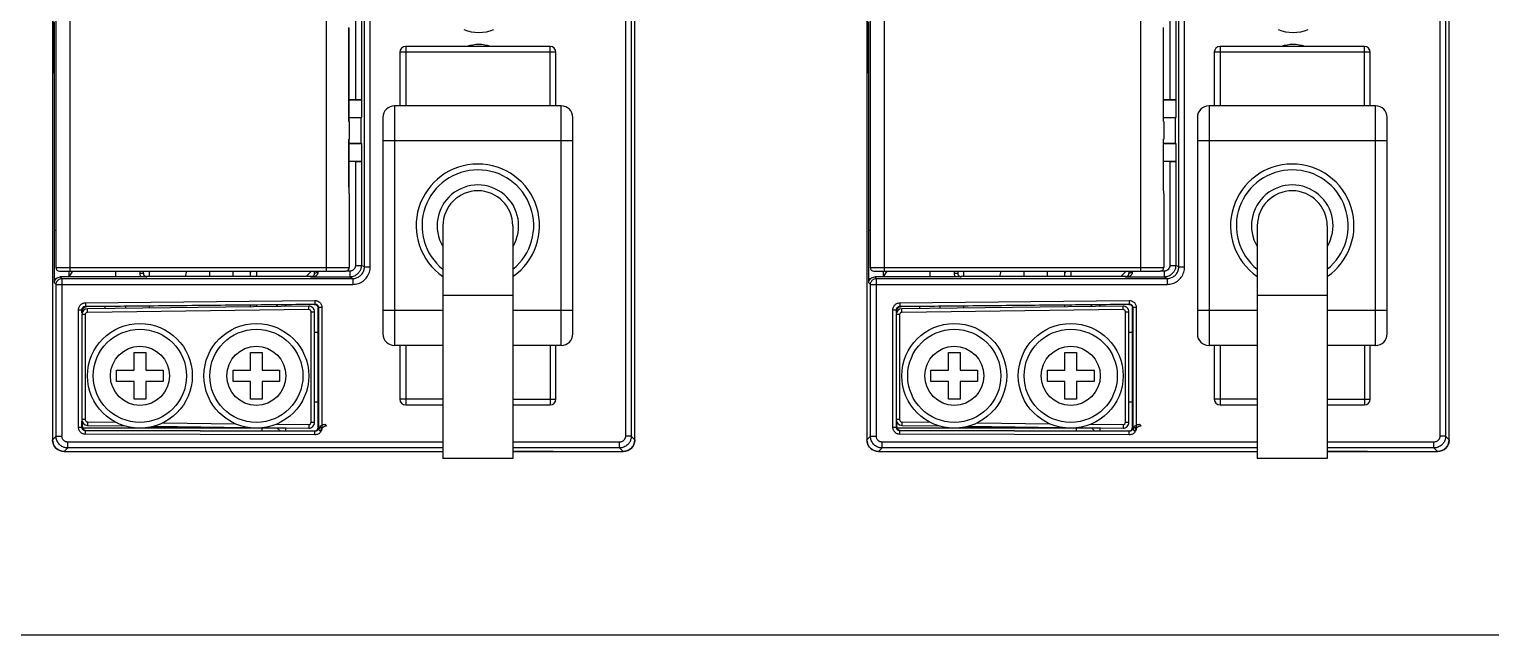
# Model space of a CAD drawing. Header units: millimetres. Extents: x -300 to 54435, y -106 to 60527.
# Drawn here: x 3595.4 to 3720.9, y 1550.3 to 1602.3 of the extents above; entities that cross this region are included whole.
import ezdxf

# ---------------------------------------------------------------- set-up
doc = ezdxf.new("R2010")
doc.units = ezdxf.units.MM

msp = doc.modelspace()

# ---------------------------------------------------------------- linework, layer by layer
at = {"color": 7, "linetype": 'Continuous'}
for p, q in [((3597.411, 1725.922), (3597.411, 1567.027)), ((3647.411, 1567.027), (3647.411, 1725.922)), ((3667.348, 1725.922), (3667.348, 1567.027)), ((3717.348, 1567.027), (3717.348, 1725.922)), ((3646.605, 1692.787), (3646.605, 1567.332)), ((3647.105, 1692.304), (3647.105, 1567.332)), ((3716.543, 1692.787), (3716.543, 1567.332)), ((3717.043, 1692.304), (3717.043, 1567.332)), ((3598.896, 1674.527), (3598.896, 1581.527)), ((3620.896, 1674.527), (3620.896, 1581.527)), ((3668.833, 1674.527), (3668.833, 1581.527)), ((3690.833, 1674.527), (3690.833, 1581.527)), ((3597.696, 1674.227), (3597.696, 1581.827)), ((3624.191, 1581.887), (3624.191, 1674.167)), ((3624.691, 1581.887), (3624.691, 1674.167)), ((3667.633, 1674.227), (3667.633, 1581.827)), ((3694.128, 1581.887), (3694.128, 1674.167)), ((3694.628, 1581.887), (3694.628, 1674.167)), ((3623.428, 1616.027), (3623.428, 1596.239)), ((3623.928, 1616.027), (3623.928, 1596.231)), ((3693.365, 1616.027), (3693.365, 1596.239)), ((3693.865, 1616.027), (3693.865, 1596.231)), ((3597.449, 1598.527), (3597.449, 1607.527)), ((3667.387, 1598.527), (3667.387, 1607.527)), ((3597.575, 1585.027), (3597.575, 1602.941)), ((3667.512, 1585.027), (3667.512, 1602.941)), ((3622.865, 1594.377), (3622.865, 1602.448)), ((3622.869, 1594.377), (3622.869, 1602.436)), ((3692.802, 1594.377), (3692.802, 1602.448)), ((3692.807, 1594.377), (3692.807, 1602.436)), ((3640.636, 1600.327), (3627.236, 1600.327)), ((3627.236, 1600.327), (3627.236, 1595.727)), ((3640.136, 1600.827), (3627.736, 1600.827)), ((3627.736, 1600.827), (3627.736, 1595.727)), ((3640.136, 1595.727), (3640.136, 1600.827)), ((3640.636, 1595.727), (3640.636, 1600.327)), ((3710.573, 1600.327), (3697.173, 1600.327)), ((3697.173, 1600.327), (3697.173, 1595.727)), ((3710.073, 1600.827), (3697.673, 1600.827)), ((3697.673, 1600.827), (3697.673, 1595.727)), ((3710.073, 1595.727), (3710.073, 1600.827)), ((3710.573, 1595.727), (3710.573, 1600.327)), ((3597.411, 1598.527), (3597.449, 1598.527)), ((3667.348, 1598.527), (3667.387, 1598.527)), ((3623.428, 1596.239), (3622.869, 1596.239)), ((3623.967, 1596.212), (3622.869, 1596.212)), ((3623.928, 1596.231), (3623.967, 1596.212)), ((3623.967, 1594.717), (3623.967, 1596.212)), ((3641.086, 1595.727), (3626.786, 1595.727)), ((3626.786, 1595.727), (3626.786, 1575.127)), ((3641.086, 1575.127), (3641.086, 1595.727)), ((3693.365, 1596.239), (3692.807, 1596.239)), ((3693.904, 1596.212), (3692.807, 1596.212)), ((3693.865, 1596.231), (3693.904, 1596.212)), ((3693.904, 1594.717), (3693.904, 1596.212)), ((3696.723, 1595.727), (3696.723, 1575.127)), ((3711.023, 1595.727), (3696.723, 1595.727)), ((3711.023, 1575.127), (3711.023, 1595.727)), ((3622.865, 1594.377), (3622.896, 1594.377)), ((3622.869, 1594.717), (3623.967, 1594.717)), ((3623.911, 1594.689), (3622.869, 1594.689)), ((3622.896, 1594.377), (3622.896, 1592.877)), ((3623.911, 1594.689), (3623.967, 1594.717)), ((3623.911, 1592.489), (3623.911, 1594.689)), ((3625.786, 1594.727), (3625.786, 1576.127)), ((3642.086, 1576.127), (3642.086, 1594.727)), ((3692.802, 1594.377), (3692.833, 1594.377)), ((3692.807, 1594.717), (3693.904, 1594.717)), ((3693.848, 1594.689), (3692.807, 1594.689)), ((3692.833, 1594.377), (3692.833, 1592.877)), ((3693.848, 1594.689), (3693.904, 1594.717)), ((3693.848, 1592.489), (3693.848, 1594.689)), ((3695.723, 1594.727), (3695.723, 1576.127)), ((3712.023, 1576.127), (3712.023, 1594.727)), ((3622.865, 1592.877), (3622.896, 1592.877)), ((3622.865, 1588.806), (3622.865, 1592.877)), ((3622.869, 1588.818), (3622.869, 1592.877)), ((3692.802, 1592.877), (3692.833, 1592.877)), ((3692.802, 1588.806), (3692.802, 1592.877)), ((3692.807, 1588.818), (3692.807, 1592.877)), ((3623.911, 1592.489), (3622.869, 1592.489)), ((3623.967, 1592.462), (3622.869, 1592.462)), ((3623.911, 1592.489), (3623.967, 1592.462)), ((3623.967, 1590.967), (3623.967, 1592.462)), ((3642.086, 1592.727), (3625.786, 1592.727)), ((3693.848, 1592.489), (3692.807, 1592.489)), ((3693.904, 1592.462), (3692.807, 1592.462)), ((3693.848, 1592.489), (3693.904, 1592.462)), ((3693.904, 1590.967), (3693.904, 1592.462)), ((3712.023, 1592.727), (3695.723, 1592.727)), ((3622.869, 1590.967), (3623.967, 1590.967)), ((3623.428, 1590.939), (3622.869, 1590.939)), ((3623.428, 1590.939), (3623.428, 1582.018)), ((3623.928, 1590.948), (3623.967, 1590.967)), ((3623.928, 1590.948), (3623.928, 1582.018)), ((3692.807, 1590.967), (3693.904, 1590.967)), ((3693.365, 1590.939), (3692.807, 1590.939)), ((3693.365, 1590.939), (3693.365, 1582.018)), ((3693.865, 1590.948), (3693.904, 1590.967)), ((3693.865, 1590.948), (3693.865, 1582.018)), ((3622.865, 1588.806), (3622.869, 1588.819)), ((3622.896, 1588.206), (3622.896, 1581.827)), ((3692.802, 1588.806), (3692.807, 1588.819)), ((3692.833, 1588.206), (3692.833, 1581.827)), ((3630.936, 1585.427), (3630.936, 1565.427)), ((3636.936, 1585.427), (3636.936, 1565.427)), ((3700.873, 1585.427), (3700.873, 1565.427)), ((3706.873, 1585.427), (3706.873, 1565.427)), ((3597.696, 1585.027), (3597.575, 1585.027)), ((3597.577, 1580.527), (3597.577, 1585.027)), ((3667.633, 1585.027), (3667.512, 1585.027)), ((3667.514, 1580.527), (3667.514, 1585.027)), ((3597.696, 1581.827), (3622.896, 1581.827)), ((3597.996, 1581.527), (3622.596, 1581.527)), ((3598.811, 1581.527), (3598.811, 1581.027)), ((3599.123, 1581.527), (3598.811, 1581.027)), ((3602.811, 1581.527), (3602.811, 1581.027)), ((3604.906, 1581.527), (3604.906, 1581.332)), ((3605.206, 1581.527), (3605.206, 1581.332)), ((3605.711, 1581.527), (3605.711, 1581.065)), ((3608.824, 1581.065), (3608.93, 1581.527)), ((3610.911, 1581.065), (3610.911, 1581.527)), ((3612.911, 1581.065), (3612.911, 1581.527)), ((3614.411, 1581.065), (3614.411, 1581.527)), ((3614.911, 1581.527), (3614.911, 1581.065)), ((3619.199, 1581.065), (3619.661, 1581.527)), ((3622.928, 1581.518), (3622.596, 1581.518)), ((3622.928, 1581.518), (3622.928, 1581.018)), ((3623.428, 1582.018), (3623.928, 1582.018)), ((3624.191, 1581.887), (3623.928, 1582.018)), ((3624.191, 1581.887), (3624.691, 1581.887)), ((3667.633, 1581.827), (3692.833, 1581.827)), ((3667.933, 1581.527), (3692.533, 1581.527)), ((3669.061, 1581.527), (3668.748, 1581.027)), ((3668.748, 1581.527), (3668.748, 1581.027)), ((3672.748, 1581.527), (3672.748, 1581.027)), ((3674.843, 1581.527), (3674.843, 1581.332)), ((3675.143, 1581.527), (3675.143, 1581.332)), ((3675.648, 1581.527), (3675.648, 1581.065)), ((3678.761, 1581.065), (3678.868, 1581.527)), ((3680.848, 1581.065), (3680.848, 1581.527)), ((3682.848, 1581.065), (3682.848, 1581.527)), ((3684.348, 1581.065), (3684.348, 1581.527)), ((3684.848, 1581.527), (3684.848, 1581.065)), ((3689.137, 1581.065), (3689.598, 1581.527)), ((3692.865, 1581.518), (3692.533, 1581.518)), ((3692.865, 1581.518), (3692.865, 1581.018)), ((3693.365, 1582.018), (3693.865, 1582.018)), ((3694.128, 1581.887), (3693.865, 1582.018)), ((3694.128, 1581.887), (3694.628, 1581.887)), ((3597.577, 1580.527), (3597.717, 1580.387)), ((3597.717, 1567.332), (3597.717, 1580.387)), ((3597.717, 1580.387), (3623.191, 1580.387)), ((3598.077, 1581.027), (3598.217, 1580.887)), ((3604.989, 1581.027), (3598.077, 1581.027)), ((3598.217, 1580.887), (3598.217, 1567.332)), ((3598.217, 1580.887), (3623.191, 1580.887)), ((3605.206, 1581.332), (3604.906, 1581.332)), ((3605.506, 1581.032), (3605.473, 1581.065)), ((3619.649, 1581.065), (3605.473, 1581.065)), ((3619.602, 1581.018), (3619.649, 1581.065)), ((3622.928, 1581.018), (3619.602, 1581.018)), ((3623.191, 1580.887), (3622.928, 1581.018)), ((3623.191, 1580.887), (3623.191, 1580.387)), ((3667.514, 1580.527), (3667.654, 1580.387)), ((3667.654, 1567.332), (3667.654, 1580.387)), ((3667.654, 1580.387), (3693.128, 1580.387)), ((3674.927, 1581.027), (3668.014, 1581.027)), ((3668.014, 1581.027), (3668.154, 1580.887)), ((3668.154, 1580.887), (3668.154, 1567.332)), ((3668.154, 1580.887), (3693.128, 1580.887)), ((3675.143, 1581.332), (3674.843, 1581.332)), ((3689.587, 1581.065), (3675.41, 1581.065)), ((3675.443, 1581.032), (3675.41, 1581.065)), ((3689.54, 1581.018), (3689.587, 1581.065)), ((3692.866, 1581.018), (3689.54, 1581.018)), ((3693.128, 1580.887), (3692.866, 1581.018)), ((3693.128, 1580.887), (3693.128, 1580.387)), ((3600.233, 1578.801), (3619.938, 1578.996)), ((3619.938, 1578.996), (3619.941, 1578.696)), ((3636.936, 1579.427), (3630.936, 1579.427)), ((3670.171, 1578.801), (3689.876, 1578.996)), ((3689.876, 1578.996), (3689.879, 1578.696)), ((3706.873, 1579.427), (3700.873, 1579.427)), ((3599.639, 1568.105), (3599.639, 1578.201)), ((3599.639, 1578.201), (3599.939, 1578.201)), ((3599.911, 1577.783), (3599.911, 1568.771)), ((3600.211, 1577.783), (3599.911, 1577.783)), ((3599.939, 1577.927), (3599.939, 1578.201)), ((3599.973, 1578.01), (3599.973, 1578.168)), ((3599.998, 1578.048), (3599.998, 1578.17)), ((3600.211, 1577.783), (3600.211, 1568.771)), ((3600.233, 1578.801), (3600.236, 1578.501)), ((3600.236, 1578.501), (3619.941, 1578.696)), ((3619.405, 1578.521), (3600.405, 1578.283)), ((3600.408, 1577.983), (3600.405, 1578.283)), ((3619.408, 1578.221), (3600.408, 1577.983)), ((3601.911, 1578.484), (3601.911, 1578.302)), ((3603.711, 1578.324), (3603.711, 1578.502)), ((3605.711, 1578.521), (3605.711, 1578.349)), ((3614.411, 1578.458), (3614.411, 1578.606)), ((3614.911, 1578.611), (3614.911, 1578.464)), ((3616.62, 1578.486), (3616.763, 1578.629)), ((3617.336, 1578.495), (3617.477, 1578.636)), ((3619.408, 1578.221), (3619.405, 1578.521)), ((3619.611, 1568.533), (3619.611, 1578.021)), ((3619.611, 1578.021), (3619.911, 1578.021)), ((3619.911, 1568.533), (3619.911, 1578.021)), ((3620.211, 1578.362), (3620.244, 1578.396)), ((3620.211, 1568.077), (3620.211, 1578.351)), ((3620.244, 1578.396), (3620.244, 1568.056)), ((3620.544, 1578.396), (3620.244, 1578.396)), ((3620.544, 1578.396), (3620.544, 1568.056)), ((3630.936, 1578.127), (3625.786, 1578.127)), ((3642.086, 1578.127), (3636.936, 1578.127)), ((3669.577, 1568.105), (3669.577, 1578.201)), ((3669.577, 1578.201), (3669.877, 1578.201)), ((3669.848, 1577.783), (3669.848, 1568.771)), ((3670.148, 1577.783), (3669.848, 1577.783)), ((3669.877, 1577.927), (3669.877, 1578.201)), ((3669.91, 1578.01), (3669.91, 1578.168)), ((3669.935, 1578.048), (3669.935, 1578.17)), ((3670.148, 1577.783), (3670.148, 1568.771)), ((3670.171, 1578.801), (3670.174, 1578.501)), ((3670.174, 1578.501), (3689.879, 1578.696)), ((3689.342, 1578.521), (3670.342, 1578.283)), ((3670.346, 1577.983), (3670.342, 1578.283)), ((3689.346, 1578.221), (3670.346, 1577.983)), ((3671.848, 1578.484), (3671.848, 1578.302)), ((3673.648, 1578.324), (3673.648, 1578.502)), ((3675.648, 1578.521), (3675.648, 1578.349)), ((3684.348, 1578.458), (3684.348, 1578.606)), ((3684.848, 1578.611), (3684.848, 1578.464)), ((3686.557, 1578.486), (3686.7, 1578.629)), ((3687.273, 1578.495), (3687.414, 1578.636)), ((3689.346, 1578.221), (3689.342, 1578.521)), ((3689.548, 1568.533), (3689.548, 1578.021)), ((3689.548, 1578.021), (3689.848, 1578.021)), ((3689.848, 1568.533), (3689.848, 1578.021)), ((3690.148, 1578.362), (3690.182, 1578.396)), ((3690.148, 1568.077), (3690.148, 1578.351)), ((3690.182, 1578.396), (3690.182, 1568.056)), ((3690.482, 1578.396), (3690.182, 1578.396)), ((3690.482, 1578.396), (3690.482, 1568.056)), ((3700.873, 1578.127), (3695.723, 1578.127)), ((3712.023, 1578.127), (3706.873, 1578.127)), ((3619.911, 1576.277), (3620.211, 1576.277)), ((3689.848, 1576.277), (3690.148, 1576.277)), ((3604.411, 1574.527), (3605.411, 1574.527)), ((3604.411, 1573.027), (3604.411, 1574.527)), ((3605.411, 1574.527), (3605.411, 1573.027)), ((3614.411, 1574.527), (3615.411, 1574.527)), ((3614.411, 1573.027), (3614.411, 1574.527)), ((3615.411, 1574.527), (3615.411, 1573.027)), ((3630.936, 1575.127), (3626.786, 1575.127)), ((3627.236, 1575.127), (3627.236, 1570.527)), ((3627.736, 1575.127), (3627.736, 1570.027)), ((3641.086, 1575.127), (3636.936, 1575.127)), ((3640.136, 1575.127), (3640.136, 1570.027)), ((3640.636, 1570.527), (3640.636, 1575.127)), ((3674.348, 1574.527), (3675.348, 1574.527)), ((3674.348, 1573.027), (3674.348, 1574.527)), ((3675.348, 1574.527), (3675.348, 1573.027)), ((3684.348, 1574.527), (3685.348, 1574.527)), ((3684.348, 1573.027), (3684.348, 1574.527)), ((3685.348, 1574.527), (3685.348, 1573.027)), ((3700.873, 1575.127), (3696.723, 1575.127)), ((3697.173, 1575.127), (3697.173, 1570.527)), ((3697.673, 1575.127), (3697.673, 1570.027)), ((3711.023, 1575.127), (3706.873, 1575.127)), ((3710.073, 1575.127), (3710.073, 1570.027)), ((3710.573, 1570.527), (3710.573, 1575.127)), ((3602.911, 1573.027), (3604.411, 1573.027)), ((3602.911, 1572.027), (3602.911, 1573.027)), ((3605.411, 1573.027), (3606.911, 1573.027)), ((3606.911, 1573.027), (3606.911, 1572.027)), ((3612.911, 1573.027), (3614.411, 1573.027)), ((3612.911, 1572.027), (3612.911, 1573.027)), ((3615.411, 1573.027), (3616.911, 1573.027)), ((3616.911, 1573.027), (3616.911, 1572.027)), ((3672.848, 1573.027), (3674.348, 1573.027)), ((3672.848, 1572.027), (3672.848, 1573.027)), ((3675.348, 1573.027), (3676.848, 1573.027)), ((3676.848, 1573.027), (3676.848, 1572.027)), ((3682.848, 1573.027), (3684.348, 1573.027)), ((3682.848, 1572.027), (3682.848, 1573.027)), ((3685.348, 1573.027), (3686.848, 1573.027)), ((3686.848, 1573.027), (3686.848, 1572.027)), ((3604.411, 1572.027), (3602.911, 1572.027)), ((3604.411, 1570.527), (3604.411, 1572.027)), ((3606.911, 1572.027), (3605.411, 1572.027)), ((3605.411, 1572.027), (3605.411, 1570.527)), ((3614.411, 1572.027), (3612.911, 1572.027)), ((3614.411, 1570.527), (3614.411, 1572.027)), ((3616.911, 1572.027), (3615.411, 1572.027)), ((3615.411, 1572.027), (3615.411, 1570.527)), ((3674.348, 1572.027), (3672.848, 1572.027)), ((3674.348, 1570.527), (3674.348, 1572.027)), ((3676.848, 1572.027), (3675.348, 1572.027)), ((3675.348, 1572.027), (3675.348, 1570.527)), ((3684.348, 1572.027), (3682.848, 1572.027)), ((3684.348, 1570.527), (3684.348, 1572.027)), ((3686.848, 1572.027), (3685.348, 1572.027)), ((3685.348, 1572.027), (3685.348, 1570.527)), ((3605.411, 1570.527), (3604.411, 1570.527)), ((3615.411, 1570.527), (3614.411, 1570.527)), ((3620.211, 1570.277), (3619.911, 1570.277)), ((3630.936, 1570.527), (3627.236, 1570.527)), ((3636.936, 1570.527), (3640.636, 1570.527)), ((3675.348, 1570.527), (3674.348, 1570.527)), ((3685.348, 1570.527), (3684.348, 1570.527)), ((3690.148, 1570.277), (3689.848, 1570.277)), ((3700.873, 1570.527), (3697.173, 1570.527)), ((3706.873, 1570.527), (3710.573, 1570.527)), ((3627.736, 1570.027), (3630.936, 1570.027)), ((3636.936, 1570.027), (3640.136, 1570.027)), ((3697.673, 1570.027), (3700.873, 1570.027)), ((3706.873, 1570.027), (3710.073, 1570.027)), ((3599.639, 1568.105), (3599.939, 1568.105)), ((3600.211, 1568.771), (3599.911, 1568.771)), ((3599.939, 1568.105), (3599.939, 1568.627)), ((3599.973, 1568.138), (3599.973, 1568.544)), ((3599.973, 1568.138), (3599.974, 1568.542)), ((3617.411, 1568.027), (3600.002, 1568.027)), ((3600.238, 1567.505), (3600.239, 1567.805)), ((3600.272, 1567.838), (3600.239, 1567.805)), ((3619.944, 1567.756), (3600.239, 1567.805)), ((3619.911, 1567.783), (3600.272, 1567.838)), ((3600.408, 1568.571), (3600.405, 1568.271)), ((3600.405, 1568.271), (3603.615, 1568.231)), ((3600.408, 1568.571), (3602.847, 1568.54)), ((3606.106, 1568.2), (3614.183, 1568.099)), ((3606.211, 1568.198), (3606.211, 1568.127)), ((3606.211, 1568.127), (3611.411, 1568.127)), ((3606.871, 1568.49), (3613.113, 1568.412)), ((3607.032, 1568.027), (3607.142, 1568.127)), ((3610.379, 1568.146), (3610.379, 1568.027)), ((3610.411, 1568.146), (3610.411, 1568.027)), ((3613.824, 1568.103), (3613.851, 1568.073)), ((3615.411, 1567.796), (3615.411, 1568.027)), ((3615.527, 1568.082), (3619.405, 1568.033)), ((3616.618, 1568.368), (3619.408, 1568.333)), ((3616.947, 1567.791), (3616.711, 1568.027)), ((3617.118, 1568.027), (3617.118, 1568.062)), ((3617.411, 1568.058), (3617.411, 1567.79)), ((3619.408, 1568.333), (3619.405, 1568.033)), ((3619.611, 1568.533), (3619.911, 1568.533)), ((3619.944, 1567.756), (3619.91, 1567.789)), ((3619.943, 1567.456), (3619.944, 1567.756)), ((3620.244, 1568.056), (3620.211, 1568.089)), ((3620.544, 1568.056), (3620.244, 1568.056)), ((3620.307, 1567.868), (3620.448, 1567.727)), ((3620.948, 1568.227), (3620.816, 1568.36)), ((3669.577, 1568.105), (3669.877, 1568.105)), ((3670.148, 1568.771), (3669.848, 1568.771)), ((3669.877, 1568.105), (3669.877, 1568.627)), ((3669.91, 1568.138), (3669.91, 1568.544)), ((3669.911, 1568.138), (3669.912, 1568.542)), ((3687.348, 1568.027), (3669.94, 1568.027)), ((3670.175, 1567.505), (3670.176, 1567.805)), ((3670.209, 1567.838), (3670.176, 1567.805)), ((3689.881, 1567.756), (3670.176, 1567.805)), ((3689.848, 1567.783), (3670.209, 1567.838)), ((3670.346, 1568.571), (3670.342, 1568.271)), ((3670.342, 1568.271), (3673.552, 1568.231)), ((3670.346, 1568.571), (3672.784, 1568.54)), ((3676.043, 1568.2), (3684.121, 1568.099)), ((3676.148, 1568.198), (3676.148, 1568.127)), ((3676.148, 1568.127), (3681.348, 1568.127)), ((3676.808, 1568.49), (3683.051, 1568.412)), ((3676.969, 1568.027), (3677.079, 1568.127)), ((3680.317, 1568.146), (3680.317, 1568.027)), ((3680.348, 1568.146), (3680.348, 1568.027)), ((3683.761, 1568.103), (3683.789, 1568.073)), ((3685.348, 1567.796), (3685.348, 1568.027)), ((3685.465, 1568.082), (3689.342, 1568.033)), ((3686.555, 1568.368), (3689.346, 1568.333)), ((3686.884, 1567.791), (3686.648, 1568.027)), ((3687.055, 1568.027), (3687.055, 1568.062)), ((3687.348, 1568.058), (3687.348, 1567.79)), ((3689.346, 1568.333), (3689.342, 1568.033)), ((3689.548, 1568.533), (3689.848, 1568.533)), ((3689.881, 1567.756), (3689.848, 1567.789)), ((3689.88, 1567.456), (3689.881, 1567.756)), ((3690.182, 1568.056), (3690.148, 1568.089)), ((3690.482, 1568.056), (3690.182, 1568.056)), ((3690.244, 1567.868), (3690.386, 1567.727)), ((3690.886, 1568.227), (3690.753, 1568.36)), ((3597.717, 1567.332), (3597.411, 1567.027)), ((3597.717, 1567.332), (3598.217, 1567.332)), ((3630.936, 1566.833), (3598.716, 1566.833)), ((3598.716, 1566.333), (3598.716, 1566.833)), ((3619.943, 1567.456), (3600.238, 1567.505)), ((3646.106, 1566.833), (3636.936, 1566.833)), ((3646.106, 1566.333), (3646.106, 1566.833)), ((3647.105, 1567.332), (3646.605, 1567.332)), ((3647.105, 1567.332), (3647.411, 1567.027)), ((3667.654, 1567.332), (3667.348, 1567.027)), ((3667.654, 1567.332), (3668.154, 1567.332)), ((3700.873, 1566.833), (3668.654, 1566.833)), ((3668.654, 1566.333), (3668.654, 1566.833)), ((3689.88, 1567.456), (3670.175, 1567.505)), ((3716.043, 1566.833), (3706.873, 1566.833)), ((3716.043, 1566.333), (3716.043, 1566.833)), ((3717.043, 1567.332), (3716.543, 1567.332)), ((3717.043, 1567.332), (3717.348, 1567.027)), ((3598.716, 1566.333), (3598.411, 1566.027)), ((3598.411, 1566.027), (3630.936, 1566.027)), ((3630.936, 1566.333), (3598.716, 1566.333)), ((3636.936, 1565.427), (3630.936, 1565.427)), ((3646.106, 1566.333), (3636.936, 1566.333)), ((3636.936, 1566.065), (3640.411, 1566.065)), ((3636.936, 1566.027), (3646.411, 1566.027)), ((3640.411, 1566.027), (3640.411, 1566.065)), ((3646.106, 1566.333), (3646.411, 1566.027)), ((3668.654, 1566.333), (3668.348, 1566.027)), ((3668.348, 1566.027), (3700.873, 1566.027)), ((3700.873, 1566.333), (3668.654, 1566.333)), ((3706.873, 1565.427), (3700.873, 1565.427)), ((3716.043, 1566.333), (3706.873, 1566.333)), ((3706.873, 1566.065), (3710.348, 1566.065)), ((3706.873, 1566.027), (3716.348, 1566.027)), ((3710.348, 1566.027), (3710.348, 1566.065)), ((3716.043, 1566.333), (3716.348, 1566.027))]:
    msp.add_line(p, q, dxfattribs=at)
msp.add_line((3443.502, 1550.274), (3877.738, 1550.274))
for centre, radius in [((3604.911, 1572.527), 4.5), ((3604.911, 1572.527), 4), ((3614.911, 1572.527), 4.5), ((3614.911, 1572.527), 4), ((3674.848, 1572.527), 4.5), ((3674.848, 1572.527), 4), ((3684.848, 1572.527), 4.5), ((3684.848, 1572.527), 4), ((3604.911, 1572.527), 2.537), ((3614.911, 1572.527), 2.537), ((3674.848, 1572.527), 2.537), ((3684.848, 1572.527), 2.537)]:
    msp.add_circle(centre, radius, dxfattribs=at)
for centre, radius, start, end in [((3634.011, 1605.352), 3.317, 247.10304, 292.90247), ((3703.948, 1605.352), 3.317, 247.10304, 292.90247), ((3627.736, 1600.327), 0.5, 90, 180), ((3634.011, 1597.677), 3.317, 72.26015, 107.76051), ((3640.136, 1600.327), 0.5, 0, 90), ((3697.673, 1600.327), 0.5, 90, 180), ((3703.948, 1597.677), 3.317, 72.26015, 107.76051), ((3710.073, 1600.327), 0.5, 0, 90), ((3626.786, 1594.727), 1, 90, 180), ((3641.086, 1594.727), 1, 0, 90), ((3696.723, 1594.727), 1, 90, 180), ((3711.023, 1594.727), 1, 0, 90), ((3633.936, 1585.427), 5.3, 304.6163, 235.37235), ((3703.873, 1585.427), 5.3, 304.6163, 235.37235), ((3633.936, 1585.427), 4.8, 308.77013, 231.25459), ((3703.873, 1585.427), 4.8, 308.77013, 231.25459), ((3633.936, 1585.427), 3.5, 329.56273, 210.43727), ((3633.936, 1585.427), 3, 0, 180), ((3703.873, 1585.427), 3.5, 329.56273, 210.43727), ((3703.873, 1585.427), 3, 0, 180), ((3597.996, 1581.827), 0.3, 180, 270), ((3622.596, 1581.827), 0.3, 270, 0), ((3667.933, 1581.827), 0.3, 180, 270), ((3692.533, 1581.827), 0.3, 270, 0), ((3600.411, 1577.783), 0.5, 90.71616, 180), ((3600.411, 1577.783), 0.2, 90.71616, 180), ((3619.411, 1578.021), 0.5, 0, 90.71616), ((3619.411, 1578.021), 0.2, 0, 90.71616), ((3670.348, 1577.783), 0.5, 90.71616, 180), ((3670.348, 1577.783), 0.2, 90.71616, 180), ((3689.348, 1578.021), 0.5, 0, 90.71616), ((3689.348, 1578.021), 0.2, 0, 90.71616), ((3626.786, 1576.127), 1, 180, 270), ((3641.086, 1576.127), 1, 270, 0), ((3696.723, 1576.127), 1, 180, 270), ((3711.023, 1576.127), 1, 270, 0), ((3627.736, 1570.527), 0.5, 180, 270), ((3640.136, 1570.527), 0.5, 270, 0), ((3697.673, 1570.527), 0.5, 180, 270), ((3710.073, 1570.527), 0.5, 270, 0), ((3600.411, 1568.771), 0.5, 180, 269.28384), ((3600.411, 1568.771), 0.2, 180, 269.28384), ((3606.211, 1568.627), 0.5, 246.36286, 270), ((3619.411, 1568.533), 0.5, 269.28384, 0), ((3619.411, 1568.533), 0.2, 269.28384, 0), ((3670.348, 1568.771), 0.5, 180, 269.28384), ((3670.348, 1568.771), 0.2, 180, 269.28384), ((3676.148, 1568.627), 0.5, 246.36286, 270), ((3689.348, 1568.533), 0.5, 269.28384, 0), ((3689.348, 1568.533), 0.2, 269.28384, 0), ((3598.411, 1567.027), 1, 180, 270), ((3646.411, 1567.027), 1, 270, 0), ((3668.348, 1567.027), 1, 180, 270), ((3716.348, 1567.027), 1, 270, 0)]:
    msp.add_arc(centre, radius, start, end, dxfattribs=at)
for points, start_tangent, end_tangent in [([(3623.928, 1596.231), (3623.885, 1596.234), (3623.775, 1596.237), (3623.616, 1596.239), (3623.428, 1596.239)], (-0.8944817, 0.4471046), (-1, 0)), ([(3693.865, 1596.231), (3693.822, 1596.234), (3693.713, 1596.237), (3693.553, 1596.239), (3693.365, 1596.239)], (-0.8944817, 0.4471046), (-1, 0)), ([(3623.428, 1590.939), (3623.616, 1590.94), (3623.775, 1590.942), (3623.885, 1590.945), (3623.928, 1590.948)], (1, 0), (0.8944817, 0.4471046)), ([(3693.365, 1590.939), (3693.553, 1590.94), (3693.713, 1590.942), (3693.822, 1590.945), (3693.865, 1590.948)], (1, 0), (0.8944817, 0.4471046)), ([(3622.896, 1588.206), (3622.888, 1588.518), (3622.865, 1588.806)], (-0.0000029, 1), (-0.1048733, 0.9944856)), ([(3622.87, 1588.807), (3622.869, 1588.82)], (-0.0854524, 0.9963423), (-0.0874217, 0.9961714)), ([(3622.896, 1588.206), (3622.894, 1588.367), (3622.881, 1588.668), (3622.87, 1588.807)], (0.0000387, 1), (-0.0854524, 0.9963423)), ([(3692.833, 1588.206), (3692.825, 1588.518), (3692.802, 1588.806)], (-0.0000029, 1), (-0.1048733, 0.9944856)), ([(3692.808, 1588.807), (3692.807, 1588.82)], (-0.0854524, 0.9963423), (-0.0874217, 0.9961714)), ([(3692.833, 1588.206), (3692.832, 1588.367), (3692.818, 1588.668), (3692.808, 1588.807)], (0.0000387, 1), (-0.0854524, 0.9963423)), ([(3614.411, 1581.277), (3614.451, 1581.474)], (0, 1), (0.3935544, 0.9193013)), ([(3619.916, 1581.428), (3619.916, 1581.518)], (0.0019762, 0.999998), (-0.0000047, 1)), ([(3620.216, 1581.402), (3620.216, 1581.462), (3620.216, 1581.518)], (0.0066835, 0.9999777), (0.0000004, 1)), ([(3623.428, 1582.018), (3623.424, 1581.953), (3623.412, 1581.891), (3623.391, 1581.829), (3623.361, 1581.768), (3623.319, 1581.707), (3623.265, 1581.649), (3623.197, 1581.597), (3623.115, 1581.555), (3623.024, 1581.528), (3622.928, 1581.518)], (-0.0000186, -1), (-1, 0.0000703)), ([(3623.928, 1582.018), (3623.919, 1581.889), (3623.895, 1581.764), (3623.854, 1581.641), (3623.793, 1581.517), (3623.71, 1581.396), (3623.602, 1581.28), (3623.465, 1581.175), (3623.302, 1581.091), (3623.12, 1581.037), (3622.928, 1581.018)], (-0.0003135, -1), (-1, -0.0002872)), ([(3623.191, 1580.887), (3623.5, 1580.936), (3623.779, 1581.078), (3624, 1581.299), (3624.142, 1581.577), (3624.191, 1581.887)], (0.9999999, -0.0003345), (-0.0002775, 1)), ([(3623.191, 1580.387), (3623.655, 1580.461), (3624.073, 1580.674), (3624.405, 1581.006), (3624.617, 1581.423), (3624.691, 1581.887)], (1, -0.0001157), (0.0000935, 1)), ([(3684.348, 1581.277), (3684.389, 1581.474)], (0, 1), (0.3935544, 0.9193013)), ([(3689.854, 1581.428), (3689.854, 1581.518)], (0.0019762, 0.999998), (-0.0000047, 1)), ([(3690.153, 1581.402), (3690.154, 1581.462), (3690.154, 1581.518)], (0.0066835, 0.9999777), (0.0000004, 1)), ([(3693.365, 1582.018), (3693.361, 1581.953), (3693.349, 1581.891), (3693.329, 1581.829), (3693.298, 1581.768), (3693.257, 1581.707), (3693.203, 1581.649), (3693.134, 1581.597), (3693.053, 1581.555), (3692.961, 1581.528), (3692.865, 1581.518)], (-0.0000186, -1), (-1, 0.0000703)), ([(3693.865, 1582.018), (3693.857, 1581.889), (3693.832, 1581.764), (3693.791, 1581.641), (3693.731, 1581.517), (3693.648, 1581.396), (3693.539, 1581.28), (3693.402, 1581.175), (3693.239, 1581.091), (3693.057, 1581.037), (3692.866, 1581.018)], (-0.0003135, -1), (-1, -0.0002872)), ([(3693.128, 1580.387), (3693.592, 1580.461), (3694.01, 1580.674), (3694.342, 1581.006), (3694.554, 1581.423), (3694.628, 1581.887)], (1, -0.0001157), (0.0000935, 1)), ([(3693.128, 1580.887), (3693.438, 1580.936), (3693.716, 1581.078), (3693.937, 1581.299), (3694.079, 1581.577), (3694.128, 1581.887)], (0.9999999, -0.0003345), (-0.0002775, 1)), ([(3597.577, 1580.527), (3597.615, 1580.718), (3597.723, 1580.881), (3597.885, 1580.989), (3598.077, 1581.027)], (0, 1), (1, 0)), ([(3597.717, 1580.387), (3597.726, 1580.485), (3597.759, 1580.59), (3597.822, 1580.694), (3597.918, 1580.788), (3598.05, 1580.859), (3598.217, 1580.887)], (0.0003046, 1), (1, 0.0003046)), ([(3604.906, 1581.332), (3604.91, 1581.264), (3604.923, 1581.189), (3604.949, 1581.11)], (0.0000101, -1), (0.371418, -0.9284658)), ([(3604.949, 1581.11), (3604.989, 1581.027)], (0.371418, -0.9284658), (0.5089078, -0.8608211)), ([(3605.171, 1581.028), (3604.989, 1581.027)], (-0.9999728, -0.0073716), (-1, 0.0000003)), ([(3605.506, 1581.032), (3605.344, 1581.03), (3605.171, 1581.028)], (-0.9998474, -0.017468), (-0.9999728, -0.0073716)), ([(3605.206, 1581.332), (3605.208, 1581.296), (3605.216, 1581.256), (3605.23, 1581.214)], (0.0003111, -1), (0.3949433, -0.9187055)), ([(3605.23, 1581.214), (3605.253, 1581.17), (3605.287, 1581.127), (3605.293, 1581.12)], (0.3949433, -0.9187055), (0.706504, -0.707709)), ([(3605.26, 1581.153), (3605.323, 1581.106)], (0.7071068, -0.7071068), (0.867064, -0.4981968)), ([(3605.293, 1581.12), (3605.33, 1581.089), (3605.383, 1581.058), (3605.443, 1581.039), (3605.506, 1581.032)], (0.706504, -0.707709), (1, -0.0002622)), ([(3605.323, 1581.106), (3605.473, 1581.065)], (0.867064, -0.4981968), (1, 0)), ([(3619.602, 1581.018), (3619.707, 1581.025), (3619.799, 1581.041), (3619.88, 1581.062), (3619.95, 1581.089), (3620.011, 1581.119), (3620.063, 1581.152), (3620.107, 1581.187), (3620.143, 1581.224)], (0.9999233, 0.0123824), (0.6543562, 0.7561865)), ([(3619.649, 1581.065), (3619.799, 1581.106), (3619.82, 1581.119)], (1, 0), (0.8219276, 0.569592)), ([(3619.823, 1581.115), (3619.837, 1581.13), (3619.86, 1581.159), (3619.878, 1581.188)], (0.7066914, 0.7075219), (0.4797745, 0.8773918)), ([(3619.878, 1581.188), (3619.893, 1581.219), (3619.904, 1581.252), (3619.912, 1581.289)], (0.4797745, 0.8773918), (0.152666, 0.9882778)), ([(3619.912, 1581.289), (3619.916, 1581.332)], (0.152666, 0.9882778), (0.0086662, 0.9999624)), ([(3619.916, 1581.332), (3619.954, 1581.367), (3620.064, 1581.393)], (-0.0726916, 0.9973545), (0.9937509, 0.1116207)), ([(3619.916, 1581.332), (3619.916, 1581.428)], (0.004175, 0.9999913), (0.0019762, 0.999998)), ([(3620.064, 1581.393), (3620.216, 1581.402)], (0.9937509, 0.1116207), (0.9999922, -0.0039524)), ([(3620.143, 1581.224), (3620.171, 1581.261)], (0.6543562, 0.7561865), (0.5463375, 0.8375651)), ([(3620.171, 1581.261), (3620.193, 1581.302), (3620.209, 1581.348), (3620.216, 1581.402)], (0.5463375, 0.8375651), (0.0067909, 0.9999769)), ([(3667.514, 1580.527), (3667.552, 1580.718), (3667.661, 1580.881), (3667.823, 1580.989), (3668.014, 1581.027)], (0, 1), (1, 0)), ([(3667.654, 1580.387), (3667.664, 1580.485), (3667.697, 1580.59), (3667.759, 1580.694), (3667.855, 1580.788), (3667.988, 1580.859), (3668.154, 1580.887)], (0.0003046, 1), (1, 0.0003046)), ([(3674.843, 1581.332), (3674.847, 1581.264), (3674.86, 1581.189), (3674.886, 1581.11)], (0.0000101, -1), (0.371418, -0.9284658)), ([(3674.886, 1581.11), (3674.927, 1581.027)], (0.371418, -0.9284658), (0.5089078, -0.8608211)), ([(3675.109, 1581.028), (3674.927, 1581.027)], (-0.9999728, -0.0073716), (-1, 0.0000003)), ([(3675.443, 1581.032), (3675.281, 1581.03), (3675.109, 1581.028)], (-0.9998474, -0.017468), (-0.9999728, -0.0073716)), ([(3675.143, 1581.332), (3675.145, 1581.296), (3675.153, 1581.256), (3675.167, 1581.214)], (0.0003111, -1), (0.3949433, -0.9187055)), ([(3675.167, 1581.214), (3675.191, 1581.17), (3675.224, 1581.127), (3675.231, 1581.12)], (0.3949433, -0.9187055), (0.706504, -0.707709)), ([(3675.198, 1581.153), (3675.26, 1581.106)], (0.7071068, -0.7071068), (0.867064, -0.4981968)), ([(3675.231, 1581.12), (3675.268, 1581.089), (3675.321, 1581.058), (3675.38, 1581.039), (3675.443, 1581.032)], (0.706504, -0.707709), (1, -0.0002622)), ([(3675.26, 1581.106), (3675.41, 1581.065)], (0.867064, -0.4981968), (1, 0)), ([(3689.54, 1581.018), (3689.644, 1581.025), (3689.736, 1581.041), (3689.817, 1581.062), (3689.887, 1581.089), (3689.948, 1581.119), (3690, 1581.152), (3690.044, 1581.187), (3690.08, 1581.224)], (0.9999233, 0.0123824), (0.6543562, 0.7561865)), ([(3689.587, 1581.065), (3689.737, 1581.106), (3689.758, 1581.119)], (1, 0), (0.8219276, 0.569592)), ([(3689.761, 1581.115), (3689.775, 1581.13), (3689.797, 1581.159), (3689.815, 1581.188)], (0.7066914, 0.7075219), (0.4797745, 0.8773918)), ([(3689.815, 1581.188), (3689.83, 1581.219), (3689.842, 1581.252), (3689.85, 1581.289)], (0.4797745, 0.8773918), (0.152666, 0.9882778)), ([(3689.85, 1581.289), (3689.853, 1581.332)], (0.152666, 0.9882778), (0.0086662, 0.9999624)), ([(3689.853, 1581.332), (3689.892, 1581.367), (3690.002, 1581.393)], (-0.0726916, 0.9973545), (0.9937509, 0.1116207)), ([(3689.853, 1581.332), (3689.854, 1581.428)], (0.004175, 0.9999913), (0.0019762, 0.999998)), ([(3690.002, 1581.393), (3690.153, 1581.402)], (0.9937509, 0.1116207), (0.9999922, -0.0039524)), ([(3690.08, 1581.224), (3690.108, 1581.261)], (0.6543562, 0.7561865), (0.5463375, 0.8375651)), ([(3690.108, 1581.261), (3690.131, 1581.302), (3690.147, 1581.348), (3690.153, 1581.402)], (0.5463375, 0.8375651), (0.0067909, 0.9999769)), ([(3619.938, 1578.996), (3620.029, 1578.99), (3620.126, 1578.967), (3620.228, 1578.924), (3620.327, 1578.858), (3620.416, 1578.767), (3620.485, 1578.656), (3620.529, 1578.53), (3620.544, 1578.396)], (0.9999513, 0.009868), (0.000075, -1)), ([(3689.876, 1578.996), (3689.966, 1578.99), (3690.064, 1578.967), (3690.165, 1578.924), (3690.265, 1578.858), (3690.353, 1578.767), (3690.422, 1578.656), (3690.466, 1578.53), (3690.482, 1578.396)], (0.9999513, 0.009868), (0.000075, -1)), ([(3599.639, 1578.201), (3599.646, 1578.292), (3599.669, 1578.389), (3599.713, 1578.49), (3599.78, 1578.587), (3599.87, 1578.674), (3599.979, 1578.742), (3600.102, 1578.785), (3600.233, 1578.801)], (-0.0000028, 1), (0.9999509, 0.0099084)), ([(3599.939, 1578.201), (3599.943, 1578.246), (3599.954, 1578.295), (3599.976, 1578.346), (3600.01, 1578.394), (3600.055, 1578.438), (3600.109, 1578.472), (3600.171, 1578.493), (3600.236, 1578.501)], (-0.0003036, 1), (0.999954, 0.0095902)), ([(3599.973, 1578.168), (3600.012, 1578.317), (3600.121, 1578.427), (3600.28, 1578.468)], (0, 1), (0.9999514, 0.009863)), ([(3599.998, 1578.17), (3600.038, 1578.318), (3600.144, 1578.426)], (0.0024659, 0.999997), (0.8525367, 0.5226673)), ([(3600.144, 1578.426), (3600.248, 1578.466)], (0.8525367, 0.5226673), (0.9886039, 0.1505399)), ([(3600.248, 1578.466), (3600.28, 1578.468)], (0.9886039, 0.1505399), (0.9999565, 0.0093299)), ([(3600.403, 1578.47), (3600.27, 1578.468)], (-0.9999523, -0.0097638), (-0.9999523, -0.0097642)), ([(3619.403, 1578.654), (3613.461, 1578.597), (3606.917, 1578.533), (3600.403, 1578.47)], (-0.9999534, -0.0096531), (-0.9999523, -0.0097638)), ([(3619.905, 1578.659), (3619.403, 1578.654)], (-0.9999535, -0.009648), (-0.9999534, -0.0096531)), ([(3619.905, 1578.659), (3620.062, 1578.618), (3620.176, 1578.499), (3620.211, 1578.362)], (0.9999535, 0.009648), (0.0134265, -0.9999099)), ([(3619.941, 1578.696), (3619.986, 1578.693), (3620.035, 1578.682), (3620.086, 1578.66), (3620.136, 1578.627), (3620.18, 1578.581), (3620.215, 1578.526), (3620.237, 1578.463), (3620.244, 1578.396)], (0.9999482, 0.010174), (-0.0002594, -1)), ([(3669.577, 1578.201), (3669.584, 1578.292), (3669.607, 1578.389), (3669.651, 1578.49), (3669.717, 1578.587), (3669.807, 1578.674), (3669.916, 1578.742), (3670.039, 1578.785), (3670.171, 1578.801)], (-0.0000028, 1), (0.9999509, 0.0099084)), ([(3669.877, 1578.201), (3669.88, 1578.246), (3669.892, 1578.295), (3669.914, 1578.346), (3669.947, 1578.394), (3669.992, 1578.438), (3670.046, 1578.472), (3670.108, 1578.493), (3670.174, 1578.501)], (-0.0003036, 1), (0.999954, 0.0095902)), ([(3669.91, 1578.168), (3669.949, 1578.317), (3670.058, 1578.427), (3670.217, 1578.468)], (0, 1), (0.9999514, 0.009863)), ([(3669.935, 1578.17), (3669.975, 1578.318), (3670.081, 1578.426)], (0.0024659, 0.999997), (0.8525367, 0.5226673)), ([(3670.081, 1578.426), (3670.186, 1578.466)], (0.8525367, 0.5226673), (0.9886039, 0.1505399)), ([(3670.186, 1578.466), (3670.217, 1578.468)], (0.9886039, 0.1505399), (0.9999565, 0.0093299)), ([(3670.34, 1578.47), (3670.207, 1578.468)], (-0.9999523, -0.0097638), (-0.9999523, -0.0097642)), ([(3689.341, 1578.654), (3683.399, 1578.597), (3676.855, 1578.533), (3670.34, 1578.47)], (-0.9999534, -0.0096531), (-0.9999523, -0.0097638)), ([(3689.843, 1578.659), (3689.341, 1578.654)], (-0.9999535, -0.009648), (-0.9999534, -0.0096531)), ([(3689.843, 1578.659), (3689.999, 1578.618), (3690.113, 1578.499), (3690.148, 1578.362)], (0.9999535, 0.009648), (0.0134265, -0.9999099)), ([(3689.879, 1578.696), (3689.924, 1578.693), (3689.973, 1578.682), (3690.024, 1578.66), (3690.073, 1578.627), (3690.117, 1578.581), (3690.152, 1578.526), (3690.174, 1578.463), (3690.182, 1578.396)], (0.9999482, 0.010174), (-0.0002594, -1)), ([(3600.238, 1567.505), (3600.148, 1567.512), (3600.05, 1567.535), (3599.95, 1567.579), (3599.852, 1567.647), (3599.765, 1567.738), (3599.697, 1567.848), (3599.654, 1567.972), (3599.639, 1568.105)], (-0.999997, 0.0024622), (-0.0000565, 1)), ([(3600.193, 1567.808), (3600.145, 1567.82), (3600.094, 1567.842), (3600.045, 1567.876), (3600.002, 1567.921), (3599.968, 1567.976), (3599.947, 1568.038), (3599.939, 1568.105)], (-0.9882978, 0.1525369), (0.0002678, 1)), ([(3599.973, 1568.135), (3600.013, 1567.988), (3600.122, 1567.878), (3600.272, 1567.838)], (0, -1), (0.999997, -0.0024659)), ([(3600.239, 1567.805), (3600.193, 1567.808)], (-0.9999977, 0.0021595), (-0.9882978, 0.1525369)), ([(3619.91, 1567.789), (3620.061, 1567.829), (3620.171, 1567.939), (3620.211, 1568.089)], (0.9999969, -0.0024807), (-0.0000149, 1)), ([(3620.544, 1568.056), (3620.538, 1567.97), (3620.518, 1567.88), (3620.479, 1567.785), (3620.418, 1567.688), (3620.33, 1567.597), (3620.218, 1567.522), (3620.086, 1567.473), (3619.943, 1567.456)], (0.0000117, -1), (-0.9999971, 0.0024111)), ([(3620.244, 1568.056), (3620.241, 1568.013), (3620.231, 1567.968), (3620.212, 1567.92), (3620.181, 1567.872), (3620.137, 1567.826), (3620.081, 1567.789), (3620.015, 1567.765), (3619.944, 1567.756)], (0.0003126, -1), (-0.9999963, 0.002736)), ([(3620.307, 1567.868), (3620.331, 1568.021), (3620.402, 1568.158), (3620.513, 1568.266), (3620.653, 1568.336), (3620.816, 1568.36)], (0, 1), (0.9998529, -0.0171505)), ([(3620.448, 1567.727), (3620.486, 1567.918), (3620.595, 1568.081), (3620.757, 1568.189), (3620.948, 1568.227)], (0, 1), (1, 0)), ([(3670.175, 1567.505), (3670.085, 1567.512), (3669.988, 1567.535), (3669.887, 1567.579), (3669.789, 1567.647), (3669.702, 1567.738), (3669.635, 1567.848), (3669.592, 1567.972), (3669.577, 1568.105)], (-0.999997, 0.0024622), (-0.0000565, 1)), ([(3670.131, 1567.808), (3670.082, 1567.82), (3670.032, 1567.842), (3669.983, 1567.876), (3669.939, 1567.921), (3669.906, 1567.976), (3669.884, 1568.038), (3669.877, 1568.105)], (-0.9882978, 0.1525369), (0.0002678, 1)), ([(3669.911, 1568.135), (3669.95, 1567.988), (3670.059, 1567.878), (3670.209, 1567.838)], (0, -1), (0.999997, -0.0024659)), ([(3670.176, 1567.805), (3670.131, 1567.808)], (-0.9999977, 0.0021595), (-0.9882978, 0.1525369)), ([(3689.848, 1567.789), (3689.998, 1567.829), (3690.108, 1567.939), (3690.148, 1568.089)], (0.9999969, -0.0024807), (-0.0000149, 1)), ([(3690.482, 1568.056), (3690.475, 1567.97), (3690.455, 1567.88), (3690.417, 1567.785), (3690.355, 1567.688), (3690.268, 1567.597), (3690.155, 1567.522), (3690.023, 1567.473), (3689.88, 1567.456)], (0.0000117, -1), (-0.9999971, 0.0024111)), ([(3690.182, 1568.056), (3690.179, 1568.013), (3690.168, 1567.968), (3690.149, 1567.92), (3690.119, 1567.872), (3690.075, 1567.826), (3690.018, 1567.789), (3689.952, 1567.765), (3689.881, 1567.756)], (0.0003126, -1), (-0.9999963, 0.002736)), ([(3690.244, 1567.868), (3690.269, 1568.021), (3690.339, 1568.158), (3690.45, 1568.266), (3690.59, 1568.336), (3690.753, 1568.36)], (0, 1), (0.9998529, -0.0171505)), ([(3690.386, 1567.727), (3690.424, 1567.918), (3690.532, 1568.081), (3690.694, 1568.189), (3690.886, 1568.227)], (0, 1), (1, 0)), ([(3598.411, 1566.027), (3598.028, 1566.103), (3597.704, 1566.32), (3597.487, 1566.644), (3597.411, 1567.027)], (-1, 0), (0, 1)), ([(3598.716, 1566.333), (3598.592, 1566.34), (3598.469, 1566.364), (3598.345, 1566.404), (3598.22, 1566.465), (3598.096, 1566.549), (3597.977, 1566.66), (3597.87, 1566.8), (3597.787, 1566.965), (3597.734, 1567.146), (3597.717, 1567.332)], (-1, 0.0001505), (-0.0001497, 1)), ([(3598.716, 1566.833), (3598.654, 1566.836), (3598.593, 1566.848), (3598.531, 1566.868), (3598.468, 1566.898), (3598.406, 1566.94), (3598.347, 1566.996), (3598.293, 1567.066), (3598.252, 1567.149), (3598.225, 1567.239), (3598.217, 1567.332)], (-1, -0.0000037), (0.0000084, 1)), ([(3647.105, 1567.332), (3647.098, 1567.208), (3647.074, 1567.085), (3647.034, 1566.961), (3646.973, 1566.836), (3646.889, 1566.712), (3646.778, 1566.593), (3646.638, 1566.486), (3646.473, 1566.403), (3646.292, 1566.35), (3646.106, 1566.333)], (-0.0001505, -1), (-1, -0.0001497)), ([(3646.605, 1567.332), (3646.602, 1567.27), (3646.59, 1567.209), (3646.57, 1567.147), (3646.539, 1567.084), (3646.497, 1567.022), (3646.442, 1566.963), (3646.372, 1566.909), (3646.289, 1566.868), (3646.199, 1566.841), (3646.106, 1566.833)], (0.0000037, -1), (-1, 0.0000084)), ([(3647.411, 1567.027), (3647.335, 1566.644), (3647.118, 1566.32), (3646.794, 1566.103), (3646.411, 1566.027)], (0, -1), (-1, 0)), ([(3668.348, 1566.027), (3667.966, 1566.103), (3667.641, 1566.32), (3667.424, 1566.644), (3667.348, 1567.027)], (-1, 0), (0, 1)), ([(3668.654, 1566.333), (3668.529, 1566.34), (3668.407, 1566.364), (3668.283, 1566.404), (3668.157, 1566.465), (3668.033, 1566.549), (3667.914, 1566.66), (3667.807, 1566.8), (3667.724, 1566.965), (3667.671, 1567.146), (3667.654, 1567.332)], (-1, 0.0001505), (-0.0001497, 1)), ([(3668.654, 1566.833), (3668.591, 1566.836), (3668.53, 1566.848), (3668.468, 1566.868), (3668.406, 1566.898), (3668.343, 1566.94), (3668.284, 1566.996), (3668.231, 1567.066), (3668.189, 1567.149), (3668.163, 1567.239), (3668.154, 1567.332)], (-1, -0.0000037), (0.0000084, 1)), ([(3716.543, 1567.332), (3716.539, 1567.27), (3716.527, 1567.209), (3716.507, 1567.147), (3716.477, 1567.084), (3716.435, 1567.022), (3716.379, 1566.963), (3716.309, 1566.909), (3716.227, 1566.868), (3716.136, 1566.841), (3716.043, 1566.833)], (0.0000037, -1), (-1, 0.0000084)), ([(3717.043, 1567.332), (3717.035, 1567.208), (3717.012, 1567.085), (3716.971, 1566.961), (3716.911, 1566.836), (3716.827, 1566.712), (3716.715, 1566.593), (3716.575, 1566.486), (3716.41, 1566.403), (3716.229, 1566.35), (3716.043, 1566.333)], (-0.0001505, -1), (-1, -0.0001497)), ([(3717.348, 1567.027), (3717.272, 1566.644), (3717.056, 1566.32), (3716.731, 1566.103), (3716.348, 1566.027)], (0, -1), (-1, 0))]:
    msp.add_spline(points, degree=3, dxfattribs=dict(at, start_tangent=start_tangent, end_tangent=end_tangent))

doc.saveas('drawing.dxf')
